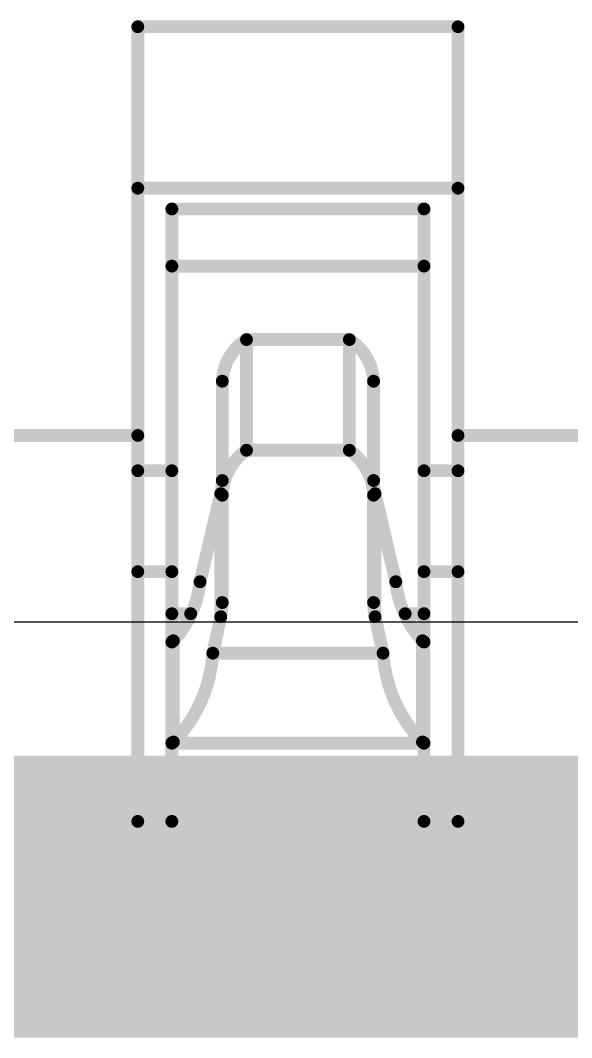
# Model space of a CAD drawing. Header units: inches. Extents: x -11 to 5433, y -4 to 5447.
# Drawn here: x 6.4 to 6.946, y 30.073 to 31.081 of the extents above; entities that cross this region are included whole.
import ezdxf

# ---------------------------------------------------------------- set-up
doc = ezdxf.new("R2010")
doc.units = ezdxf.units.IN
for name, color, linetype in [('Bottom Layer', 5, 'Continuous'), ('Mechanical 4', 56, 'Continuous'), ('Top Layer', 1, 'Continuous')]:
    doc.layers.add(name, color=color, linetype=linetype)

msp = doc.modelspace()

# ---------------------------------------------------------------- linework, layer by layer
at = {"layer": 'Bottom Layer'}
msp.add_line((9.15180796, 30.48476758), (5.61242464, 30.48476758), dxfattribs=at)
msp.add_lwpolyline([(6.0607321, 30.2128428, 0.2794, 0.2794, 0), (7.989765579999999, 30.2128428, 0.2794, 0.2794, 0)], format="xyseb", dxfattribs=at)
at = {"layer": 'Mechanical 4'}
for points in [[(6.516154099999999, 31.07494674, 0.0127, 0.0127, 0), (6.8336541, 31.07494674, 0.0127, 0.0127, 0)], [(6.516154099999999, 30.28744514, 0.0127, 0.0127, 0), (6.516154099999999, 31.07494674, 0.0127, 0.0127, 0)], [(6.8336541, 30.66994628, 0.0127, 0.0127, 0), (6.8336541, 31.07494674, 0.0127, 0.0127, 0)], [(6.516154099999999, 30.91494452, 0.0127, 0.0127, 0), (6.8336541, 30.91494452, 0.0127, 0.0127, 0)], [(6.54990562, 30.89440862, 0.0127, 0.0127, 0), (6.799905119999999, 30.89440862, 0.0127, 0.0127, 0)], [(6.54990562, 30.28744514, 0.0127, 0.0127, 0), (6.54990562, 30.89440862, 0.0127, 0.0127, 0)], [(6.799905119999999, 30.28744514, 0.0127, 0.0127, 0), (6.799905119999999, 30.89440862, 0.0127, 0.0127, 0)], [(6.54990562, 30.83773868, 0.0127, 0.0127, 0), (6.799905119999999, 30.83773868, 0.0127, 0.0127, 0)], [(6.599905519999999, 30.72369522, 0.0127, 0.0127, -0.2473774344944057), (6.6239136, 30.76494482, 0.0127, 0.0127, 0)], [(6.62391614, 30.76494482, 0.0127, 0.0127, 0), (6.7258946, 30.76494482, 0.0127, 0.0127, 0)], [(6.62391614, 30.65528286, 0.0127, 0.0127, 0), (6.62391614, 30.76494482, 0.0127, 0.0127, 0)], [(6.7258946, 30.65528286, 0.0127, 0.0127, 0), (6.7258946, 30.76494482, 0.0127, 0.0127, 0)], [(6.72589714, 30.76494482, 0.0127, 0.0127, -0.2473774344944055), (6.74990522, 30.72369522, 0.0127, 0.0127, 0)], [(6.599905519999999, 30.50434844, 0.0127, 0.0127, 0), (6.599905519999999, 30.72369522, 0.0127, 0.0127, 0)], [(6.74990522, 30.50434844, 0.0127, 0.0127, 0), (6.74990522, 30.72369522, 0.0127, 0.0127, 0)], [(6.1986541, 30.66994628, 0.0127, 0.0127, 0), (6.516154099999999, 30.66994628, 0.0127, 0.0127, 0)], [(6.8336541, 30.66994628, 0.0127, 0.0127, 0), (7.151154099999999, 30.66994628, 0.0127, 0.0127, 0)], [(6.8336541, 30.28744514, 0.0127, 0.0127, 0), (6.8336541, 30.66994628, 0.0127, 0.0127, 0)], [(6.599905519999999, 30.61071348, 0.0127, 0.0127, -0.2374800627721871), (6.6239136, 30.6552854, 0.0127, 0.0127, 0)], [(6.62391614, 30.65528286, 0.0127, 0.0127, 0), (6.7258946, 30.65528286, 0.0127, 0.0127, 0)], [(6.72589714, 30.6552854, 0.0127, 0.0127, -0.2374800627721868), (6.74990522, 30.61071348, 0.0127, 0.0127, 0)], [(6.516154099999999, 30.63494508, 0.0127, 0.0127, 0), (6.54990562, 30.63494508, 0.0127, 0.0127, 0)], [(6.799905119999999, 30.63494508, 0.0127, 0.0127, 0), (6.8336541, 30.63494508, 0.0127, 0.0127, 0)], [(6.599905519999999, 30.62525752, 0.0127, 0.0127, -0.05786385222358645), (6.5983866, 30.61223494, 0.0127, 0.0127, 0)], [(6.751424139999999, 30.61223494, 0.0127, 0.0127, -0.05786385222314867), (6.74990522, 30.62525752, 0.0127, 0.0127, 0)], [(6.5778634, 30.5249453, 0.0127, 0.0127, 0), (6.5983866, 30.61223494, 0.0127, 0.0127, 0)], [(6.5983866, 30.49027684, 0.0127, 0.0127, 0), (6.5983866, 30.61223494, 0.0127, 0.0127, 0)], [(6.751424139999999, 30.61223494, 0.0127, 0.0127, 0), (6.7719448, 30.5249453, 0.0127, 0.0127, 0)], [(6.751424139999999, 30.49027684, 0.0127, 0.0127, 0), (6.751424139999999, 30.61223494, 0.0127, 0.0127, 0)], [(6.516154099999999, 30.53494528, 0.0127, 0.0127, 0), (6.54990562, 30.53494528, 0.0127, 0.0127, 0)], [(6.799905119999999, 30.53494528, 0.0127, 0.0127, 0), (6.8336541, 30.53494528, 0.0127, 0.0127, 0)], [(6.57786594, 30.52494784, 0.0127, 0.0127, -0.1625906327552088), (6.551424539999999, 30.46645418, 0.0127, 0.0127, 0)], [(6.798386199999999, 30.46645418, 0.0127, 0.0127, -0.1625906327552086), (6.7719448, 30.52494784, 0.0127, 0.0127, 0)], [(6.599905519999999, 30.50434844, 0.0127, 0.0127, -0.05365793627952005), (6.5983866, 30.49027684, 0.0127, 0.0127, 0)], [(6.751424139999999, 30.49027684, 0.0127, 0.0127, -0.0536579362795205), (6.74990522, 30.50434844, 0.0127, 0.0127, 0)], [(6.54990562, 30.49328166, 0.0127, 0.0127, 0), (6.568566999999999, 30.49328166, 0.0127, 0.0127, 0)], [(6.78124374, 30.49328166, 0.0127, 0.0127, 0), (6.799905119999999, 30.49328166, 0.0127, 0.0127, 0)], [(6.590532919999999, 30.45417836, 0.0127, 0.0127, 0), (6.5983866, 30.49027684, 0.0127, 0.0127, 0)], [(6.751424139999999, 30.49027684, 0.0127, 0.0127, 0), (6.759277819999999, 30.45417836, 0.0127, 0.0127, 0)], [(6.54990562, 30.46521466, 0.0127, 0.0127, -0.01102176063239347), (6.549941179999999, 30.46530102, 0.0127, 0.0127, 0)], [(6.549941179999999, 30.46530102, 0.0127, 0.0127, -0.02840440632253199), (6.5499869, 30.46538992, 0.0127, 0.0127, 0)], [(6.5499869, 30.46538992, 0.0127, 0.0127, -0.03504147054334777), (6.55005294, 30.46548644, 0.0127, 0.0127, 0)], [(6.55005294, 30.46548644, 0.0127, 0.0127, -0.03231858310785772), (6.550152, 30.46559312, 0.0127, 0.0127, 0)], [(6.550152, 30.46559312, 0.0127, 0.0127, -0.02446223688274633), (6.550289159999999, 30.4657125, 0.0127, 0.0127, 0)], [(6.550291699999999, 30.46570996, 0.0127, 0.0127, -0.01372918962843361), (6.5504695, 30.46584458, 0.0127, 0.0127, 0)], [(6.5504695, 30.46584458, 0.0127, 0.0127, -0.008119992672200803), (6.55068032, 30.46598682, 0.0127, 0.0127, 0)], [(6.550677779999999, 30.46598936, 0.0127, 0.0127, -0.00482063564639492), (6.550913999999999, 30.46613922, 0.0127, 0.0127, 0)], [(6.550913999999999, 30.46613922, 0.0127, 0.0127, 0), (6.551424539999999, 30.46645418, 0.0127, 0.0127, 0)], [(6.551424539999999, 30.36607592, 0.0127, 0.0127, 0), (6.551424539999999, 30.46645418, 0.0127, 0.0127, 0)], [(6.798386199999999, 30.46645418, 0.0127, 0.0127, 0), (6.7986529, 30.46629416, 0.0127, 0.0127, 0)], [(6.798386199999999, 30.36607592, 0.0127, 0.0127, 0), (6.798386199999999, 30.46645418, 0.0127, 0.0127, 0)], [(6.7986529, 30.46629416, 0.0127, 0.0127, 0), (6.79891198, 30.46613414, 0.0127, 0.0127, 0)], [(6.79890944, 30.4661316, 0.0127, 0.0127, -0.006054857880624332), (6.799148199999999, 30.46598174, 0.0127, 0.0127, 0)], [(6.79915074, 30.46598428, 0.0127, 0.0127, -0.01073696926700235), (6.79935648, 30.46584204, 0.0127, 0.0127, 0)], [(6.79935648, 30.4658395, 0.0127, 0.0127, -0.01856237103801897), (6.79952158, 30.4657125, 0.0127, 0.0127, 0)], [(6.79952158, 30.46571504, 0.0127, 0.0127, -0.02338621042652112), (6.79964604, 30.4655982, 0.0127, 0.0127, 0)], [(6.79964604, 30.46559565999999, 0.0127, 0.0127, -0.05432145122504062), (6.79980606, 30.465395, 0.0127, 0.0127, 0)], [(6.799808599999999, 30.46539754, 0.0127, 0.0127, -0.02859688070767076), (6.799907659999999, 30.46521466, 0.0127, 0.0127, 0)], [(6.590532919999999, 30.4541809, 0.0127, 0.0127, -0.1798939642534223), (6.551424539999999, 30.36607592, 0.0127, 0.0127, 0)], [(6.590532919999999, 30.45417836, 0.0127, 0.0127, 0), (6.759277819999999, 30.45417836, 0.0127, 0.0127, 0)], [(6.798386199999999, 30.36607592, 0.0127, 0.0127, -0.1798939642534224), (6.759277819999999, 30.4541809, 0.0127, 0.0127, 0)], [(6.54990562, 30.36514628, 0.0127, 0.0127, -0.0132343093435555), (6.549941179999999, 30.36521231999999, 0.0127, 0.0127, 0)], [(6.54990562, 30.36494562, 0.0127, 0.0127, 0), (6.799905119999999, 30.36494562, 0.0127, 0.0127, 0)], [(6.549941179999999, 30.36521231999999, 0.0127, 0.0127, -0.03268862845439726), (6.5499869, 30.36528089999999, 0.0127, 0.0127, 0)], [(6.5499869, 30.36527582, 0.0127, 0.0127, -0.03744583018069467), (6.55005294, 30.36534948, 0.0127, 0.0127, 0)], [(6.55005294, 30.36534948, 0.0127, 0.0127, -0.03188120483001153), (6.550152, 30.36542822, 0.0127, 0.0127, 0)], [(6.550149459999999, 30.36543076, 0.0127, 0.0127, -0.02261994772324236), (6.550289159999999, 30.3655222, 0.0127, 0.0127, 0)], [(6.550289159999999, 30.36551966, 0.0127, 0.0127, -0.01220889244644077), (6.550466960000001, 30.36561872, 0.0127, 0.0127, 0)], [(6.550466960000001, 30.36561872, 0.0127, 0.0127, -0.007070305453971323), (6.550677779999999, 30.3657254, 0.0127, 0.0127, 0)], [(6.550677779999999, 30.3657254, 0.0127, 0.0127, 0), (6.550913999999999, 30.3658397, 0.0127, 0.0127, 0)], [(6.550913999999999, 30.3658397, 0.0127, 0.0127, 0), (6.551424539999999, 30.36607592, 0.0127, 0.0127, 0)], [(6.798386199999999, 30.36607592, 0.0127, 0.0127, 0), (6.7986529, 30.365954, 0.0127, 0.0127, 0)], [(6.7986529, 30.365954, 0.0127, 0.0127, 0), (6.79891198, 30.36583716, 0.0127, 0.0127, 0)], [(6.79891198, 30.36583716, 0.0127, 0.0127, -0.005205333994061452), (6.79915074, 30.3657254, 0.0127, 0.0127, 0)], [(6.799148199999999, 30.36572286, 0.0127, 0.0127, -0.009375622332638344), (6.79935394, 30.36561618, 0.0127, 0.0127, 0)], [(6.79935394, 30.36561618, 0.0127, 0.0127, -0.01668702493466368), (6.79952158, 30.36551966, 0.0127, 0.0127, 0)], [(6.79952158, 30.36551966, 0.0127, 0.0127, -0.02199391701911994), (6.79964604, 30.3654333, 0.0127, 0.0127, 0)], [(6.7996435, 30.3654333, 0.0127, 0.0127, -0.0267508918691132), (6.79973748, 30.36535456, 0.0127, 0.0127, 0)], [(6.79974002, 30.36535456, 0.0127, 0.0127, -0.02828763803795257), (6.799808599999999, 30.36528344, 0.0127, 0.0127, 0)], [(6.799808599999999, 30.36528344, 0.0127, 0.0127, -0.03260546145711962), (6.799905119999999, 30.36514628, 0.0127, 0.0127, 0)], [(6.516154099999999, 30.28744514, 0.0127, 0.0127, 0), (6.8336541, 30.28744514, 0.0127, 0.0127, 0)]]:
    msp.add_lwpolyline(points, format="xyseb", dxfattribs=at)
for points in [[(6.512979099999999, 31.07494674, 0.00635, 0.00635, 1), (6.5193291, 31.07494674, 0.00635, 0.00635, 1)], [(6.512979099999999, 31.07494674, 0.00635, 0.00635, 1), (6.5193291, 31.07494674, 0.00635, 0.00635, 1)], [(6.8304791, 31.07494674, 0.00635, 0.00635, 1), (6.836829099999999, 31.07494674, 0.00635, 0.00635, 1)], [(6.8304791, 31.07494674, 0.00635, 0.00635, 1), (6.836829099999999, 31.07494674, 0.00635, 0.00635, 1)], [(6.512979099999999, 30.91494452, 0.00635, 0.00635, 1), (6.5193291, 30.91494452, 0.00635, 0.00635, 1)], [(6.8304791, 30.91494452, 0.00635, 0.00635, 1), (6.836829099999999, 30.91494452, 0.00635, 0.00635, 1)], [(6.54673062, 30.89440862, 0.00635, 0.00635, 1), (6.553080619999999, 30.89440862, 0.00635, 0.00635, 1)], [(6.54673062, 30.89440862, 0.00635, 0.00635, 1), (6.553080619999999, 30.89440862, 0.00635, 0.00635, 1)], [(6.796730119999999, 30.89440862, 0.00635, 0.00635, 1), (6.80308012, 30.89440862, 0.00635, 0.00635, 1)], [(6.796730119999999, 30.89440862, 0.00635, 0.00635, 1), (6.80308012, 30.89440862, 0.00635, 0.00635, 1)], [(6.54673062, 30.83773868, 0.00635, 0.00635, 1), (6.553080619999999, 30.83773868, 0.00635, 0.00635, 1)], [(6.796730119999999, 30.83773868, 0.00635, 0.00635, 1), (6.80308012, 30.83773868, 0.00635, 0.00635, 1)], [(6.620738599999999, 30.76494482, 0.00635, 0.00635, 1), (6.6270886, 30.76494482, 0.00635, 0.00635, 1)], [(6.620741139999999, 30.76494482, 0.00635, 0.00635, 1), (6.62709114, 30.76494482, 0.00635, 0.00635, 1)], [(6.620741139999999, 30.76494482, 0.00635, 0.00635, 1), (6.62709114, 30.76494482, 0.00635, 0.00635, 1)], [(6.7227196, 30.76494482, 0.00635, 0.00635, 1), (6.7290696, 30.76494482, 0.00635, 0.00635, 1)], [(6.7227196, 30.76494482, 0.00635, 0.00635, 1), (6.7290696, 30.76494482, 0.00635, 0.00635, 1)], [(6.72272214, 30.76494482, 0.00635, 0.00635, 1), (6.72907214, 30.76494482, 0.00635, 0.00635, 1)], [(6.596730519999999, 30.72369522, 0.00635, 0.00635, 1), (6.60308052, 30.72369522, 0.00635, 0.00635, 1)], [(6.596730519999999, 30.72369522, 0.00635, 0.00635, 1), (6.60308052, 30.72369522, 0.00635, 0.00635, 1)], [(6.74673022, 30.72369522, 0.00635, 0.00635, 1), (6.753080219999999, 30.72369522, 0.00635, 0.00635, 1)], [(6.74673022, 30.72369522, 0.00635, 0.00635, 1), (6.753080219999999, 30.72369522, 0.00635, 0.00635, 1)], [(6.512979099999999, 30.66994628, 0.00635, 0.00635, 1), (6.5193291, 30.66994628, 0.00635, 0.00635, 1)], [(6.8304791, 30.66994628, 0.00635, 0.00635, 1), (6.836829099999999, 30.66994628, 0.00635, 0.00635, 1)], [(6.8304791, 30.66994628, 0.00635, 0.00635, 1), (6.836829099999999, 30.66994628, 0.00635, 0.00635, 1)], [(6.8304791, 30.66994628, 0.00635, 0.00635, 1), (6.836829099999999, 30.66994628, 0.00635, 0.00635, 1)], [(6.620738599999999, 30.6552854, 0.00635, 0.00635, 1), (6.6270886, 30.6552854, 0.00635, 0.00635, 1)], [(6.620741139999999, 30.65528286, 0.00635, 0.00635, 1), (6.62709114, 30.65528286, 0.00635, 0.00635, 1)], [(6.620741139999999, 30.65528286, 0.00635, 0.00635, 1), (6.62709114, 30.65528286, 0.00635, 0.00635, 1)], [(6.7227196, 30.65528286, 0.00635, 0.00635, 1), (6.7290696, 30.65528286, 0.00635, 0.00635, 1)], [(6.7227196, 30.65528286, 0.00635, 0.00635, 1), (6.7290696, 30.65528286, 0.00635, 0.00635, 1)], [(6.72272214, 30.6552854, 0.00635, 0.00635, 1), (6.72907214, 30.6552854, 0.00635, 0.00635, 1)], [(6.512979099999999, 30.63494508, 0.00635, 0.00635, 1), (6.5193291, 30.63494508, 0.00635, 0.00635, 1)], [(6.54673062, 30.63494508, 0.00635, 0.00635, 1), (6.553080619999999, 30.63494508, 0.00635, 0.00635, 1)], [(6.796730119999999, 30.63494508, 0.00635, 0.00635, 1), (6.80308012, 30.63494508, 0.00635, 0.00635, 1)], [(6.8304791, 30.63494508, 0.00635, 0.00635, 1), (6.836829099999999, 30.63494508, 0.00635, 0.00635, 1)], [(6.596730519999999, 30.62525752, 0.00635, 0.00635, 1), (6.60308052, 30.62525752, 0.00635, 0.00635, 1)], [(6.74673022, 30.62525752, 0.00635, 0.00635, 1), (6.753080219999999, 30.62525752, 0.00635, 0.00635, 1)], [(6.5952116, 30.61223494, 0.00635, 0.00635, 1), (6.6015616, 30.61223494, 0.00635, 0.00635, 1)], [(6.5952116, 30.61223494, 0.00635, 0.00635, 1), (6.6015616, 30.61223494, 0.00635, 0.00635, 1)], [(6.5952116, 30.61223494, 0.00635, 0.00635, 1), (6.6015616, 30.61223494, 0.00635, 0.00635, 1)], [(6.74824914, 30.61223494, 0.00635, 0.00635, 1), (6.754599139999999, 30.61223494, 0.00635, 0.00635, 1)], [(6.74824914, 30.61223494, 0.00635, 0.00635, 1), (6.754599139999999, 30.61223494, 0.00635, 0.00635, 1)], [(6.74824914, 30.61223494, 0.00635, 0.00635, 1), (6.754599139999999, 30.61223494, 0.00635, 0.00635, 1)], [(6.596730519999999, 30.61071348, 0.00635, 0.00635, 1), (6.60308052, 30.61071348, 0.00635, 0.00635, 1)], [(6.74673022, 30.61071348, 0.00635, 0.00635, 1), (6.753080219999999, 30.61071348, 0.00635, 0.00635, 1)], [(6.512979099999999, 30.53494528, 0.00635, 0.00635, 1), (6.5193291, 30.53494528, 0.00635, 0.00635, 1)], [(6.54673062, 30.53494528, 0.00635, 0.00635, 1), (6.553080619999999, 30.53494528, 0.00635, 0.00635, 1)], [(6.796730119999999, 30.53494528, 0.00635, 0.00635, 1), (6.80308012, 30.53494528, 0.00635, 0.00635, 1)], [(6.8304791, 30.53494528, 0.00635, 0.00635, 1), (6.836829099999999, 30.53494528, 0.00635, 0.00635, 1)], [(6.5746884, 30.5249453, 0.00635, 0.00635, 1), (6.5810384, 30.5249453, 0.00635, 0.00635, 1)], [(6.57469094, 30.52494784, 0.00635, 0.00635, 1), (6.581040939999999, 30.52494784, 0.00635, 0.00635, 1)], [(6.768769799999999, 30.52494784, 0.00635, 0.00635, 1), (6.7751198, 30.52494784, 0.00635, 0.00635, 1)], [(6.768769799999999, 30.5249453, 0.00635, 0.00635, 1), (6.7751198, 30.5249453, 0.00635, 0.00635, 1)], [(6.596730519999999, 30.50434844, 0.00635, 0.00635, 1), (6.60308052, 30.50434844, 0.00635, 0.00635, 1)], [(6.596730519999999, 30.50434844, 0.00635, 0.00635, 1), (6.60308052, 30.50434844, 0.00635, 0.00635, 1)], [(6.74673022, 30.50434844, 0.00635, 0.00635, 1), (6.753080219999999, 30.50434844, 0.00635, 0.00635, 1)], [(6.74673022, 30.50434844, 0.00635, 0.00635, 1), (6.753080219999999, 30.50434844, 0.00635, 0.00635, 1)], [(6.54673062, 30.49328166, 0.00635, 0.00635, 1), (6.553080619999999, 30.49328166, 0.00635, 0.00635, 1)], [(6.565391999999999, 30.49328166, 0.00635, 0.00635, 1), (6.571742, 30.49328166, 0.00635, 0.00635, 1)], [(6.77806874, 30.49328166, 0.00635, 0.00635, 1), (6.78441874, 30.49328166, 0.00635, 0.00635, 1)], [(6.796730119999999, 30.49328166, 0.00635, 0.00635, 1), (6.80308012, 30.49328166, 0.00635, 0.00635, 1)], [(6.5952116, 30.49027684, 0.00635, 0.00635, 1), (6.6015616, 30.49027684, 0.00635, 0.00635, 1)], [(6.5952116, 30.49027684, 0.00635, 0.00635, 1), (6.6015616, 30.49027684, 0.00635, 0.00635, 1)], [(6.5952116, 30.49027684, 0.00635, 0.00635, 1), (6.6015616, 30.49027684, 0.00635, 0.00635, 1)], [(6.74824914, 30.49027684, 0.00635, 0.00635, 1), (6.754599139999999, 30.49027684, 0.00635, 0.00635, 1)], [(6.74824914, 30.49027684, 0.00635, 0.00635, 1), (6.754599139999999, 30.49027684, 0.00635, 0.00635, 1)], [(6.74824914, 30.49027684, 0.00635, 0.00635, 1), (6.754599139999999, 30.49027684, 0.00635, 0.00635, 1)], [(6.54673062, 30.46521466, 0.00635, 0.00635, 1), (6.553080619999999, 30.46521466, 0.00635, 0.00635, 1)], [(6.54676618, 30.46530102, 0.00635, 0.00635, 1), (6.55311618, 30.46530102, 0.00635, 0.00635, 1)], [(6.54676618, 30.46530102, 0.00635, 0.00635, 1), (6.55311618, 30.46530102, 0.00635, 0.00635, 1)], [(6.5468119, 30.46538992, 0.00635, 0.00635, 1), (6.5531619, 30.46538992, 0.00635, 0.00635, 1)], [(6.5468119, 30.46538992, 0.00635, 0.00635, 1), (6.5531619, 30.46538992, 0.00635, 0.00635, 1)], [(6.54687794, 30.46548644, 0.00635, 0.00635, 1), (6.553227939999999, 30.46548644, 0.00635, 0.00635, 1)], [(6.54687794, 30.46548644, 0.00635, 0.00635, 1), (6.553227939999999, 30.46548644, 0.00635, 0.00635, 1)], [(6.546977, 30.46559312, 0.00635, 0.00635, 1), (6.553326999999999, 30.46559312, 0.00635, 0.00635, 1)], [(6.546977, 30.46559312, 0.00635, 0.00635, 1), (6.553326999999999, 30.46559312, 0.00635, 0.00635, 1)], [(6.54711416, 30.4657125, 0.00635, 0.00635, 1), (6.553464159999999, 30.4657125, 0.00635, 0.00635, 1)], [(6.5471167, 30.46570996, 0.00635, 0.00635, 1), (6.553466699999999, 30.46570996, 0.00635, 0.00635, 1)], [(6.5472945, 30.46584458, 0.00635, 0.00635, 1), (6.5536445, 30.46584458, 0.00635, 0.00635, 1)], [(6.5472945, 30.46584458, 0.00635, 0.00635, 1), (6.5536445, 30.46584458, 0.00635, 0.00635, 1)], [(6.547502779999999, 30.46598936, 0.00635, 0.00635, 1), (6.553852780000001, 30.46598936, 0.00635, 0.00635, 1)], [(6.54750532, 30.46598682, 0.00635, 0.00635, 1), (6.55385532, 30.46598682, 0.00635, 0.00635, 1)], [(6.547738999999999, 30.46613922, 0.00635, 0.00635, 1), (6.554089, 30.46613922, 0.00635, 0.00635, 1)], [(6.547738999999999, 30.46613922, 0.00635, 0.00635, 1), (6.554089, 30.46613922, 0.00635, 0.00635, 1)], [(6.54824954, 30.46645418, 0.00635, 0.00635, 1), (6.554599539999999, 30.46645418, 0.00635, 0.00635, 1)], [(6.54824954, 30.46645418, 0.00635, 0.00635, 1), (6.554599539999999, 30.46645418, 0.00635, 0.00635, 1)], [(6.54824954, 30.46645418, 0.00635, 0.00635, 1), (6.554599539999999, 30.46645418, 0.00635, 0.00635, 1)], [(6.795211199999999, 30.46645418, 0.00635, 0.00635, 1), (6.8015612, 30.46645418, 0.00635, 0.00635, 1)], [(6.795211199999999, 30.46645418, 0.00635, 0.00635, 1), (6.8015612, 30.46645418, 0.00635, 0.00635, 1)], [(6.795211199999999, 30.46645418, 0.00635, 0.00635, 1), (6.8015612, 30.46645418, 0.00635, 0.00635, 1)], [(6.7954779, 30.46629416, 0.00635, 0.00635, 1), (6.801827899999999, 30.46629416, 0.00635, 0.00635, 1)], [(6.7954779, 30.46629416, 0.00635, 0.00635, 1), (6.801827899999999, 30.46629416, 0.00635, 0.00635, 1)], [(6.79573444, 30.4661316, 0.00635, 0.00635, 1), (6.80208444, 30.4661316, 0.00635, 0.00635, 1)], [(6.795736979999999, 30.46613414, 0.00635, 0.00635, 1), (6.802086979999999, 30.46613414, 0.00635, 0.00635, 1)], [(6.7959732, 30.46598174, 0.00635, 0.00635, 1), (6.802323199999999, 30.46598174, 0.00635, 0.00635, 1)], [(6.79597574, 30.46598428, 0.00635, 0.00635, 1), (6.80232574, 30.46598428, 0.00635, 0.00635, 1)], [(6.796181479999999, 30.46584204, 0.00635, 0.00635, 1), (6.80253148, 30.46584204, 0.00635, 0.00635, 1)], [(6.796181479999999, 30.4658395, 0.00635, 0.00635, 1), (6.80253148, 30.4658395, 0.00635, 0.00635, 1)], [(6.79634658, 30.46571504, 0.00635, 0.00635, 1), (6.80269658, 30.46571504, 0.00635, 0.00635, 1)], [(6.79634658, 30.4657125, 0.00635, 0.00635, 1), (6.80269658, 30.4657125, 0.00635, 0.00635, 1)], [(6.79647104, 30.4655982, 0.00635, 0.00635, 1), (6.80282104, 30.4655982, 0.00635, 0.00635, 1)], [(6.79647104, 30.46559565999999, 0.00635, 0.00635, 1), (6.80282104, 30.46559565999999, 0.00635, 0.00635, 1)], [(6.796631059999999, 30.465395, 0.00635, 0.00635, 1), (6.80298106, 30.465395, 0.00635, 0.00635, 1)], [(6.796633599999999, 30.46539754, 0.00635, 0.00635, 1), (6.8029836, 30.46539754, 0.00635, 0.00635, 1)], [(6.796732659999999, 30.46521466, 0.00635, 0.00635, 1), (6.80308266, 30.46521466, 0.00635, 0.00635, 1)], [(6.58735792, 30.4541809, 0.00635, 0.00635, 1), (6.59370792, 30.4541809, 0.00635, 0.00635, 1)], [(6.58735792, 30.45417836, 0.00635, 0.00635, 1), (6.59370792, 30.45417836, 0.00635, 0.00635, 1)], [(6.58735792, 30.45417836, 0.00635, 0.00635, 1), (6.59370792, 30.45417836, 0.00635, 0.00635, 1)], [(6.75610282, 30.4541809, 0.00635, 0.00635, 1), (6.762452819999999, 30.4541809, 0.00635, 0.00635, 1)], [(6.75610282, 30.45417836, 0.00635, 0.00635, 1), (6.762452819999999, 30.45417836, 0.00635, 0.00635, 1)], [(6.75610282, 30.45417836, 0.00635, 0.00635, 1), (6.762452819999999, 30.45417836, 0.00635, 0.00635, 1)], [(6.54673062, 30.36514628, 0.00635, 0.00635, 1), (6.553080619999999, 30.36514628, 0.00635, 0.00635, 1)], [(6.54673062, 30.36494562, 0.00635, 0.00635, 1), (6.553080619999999, 30.36494562, 0.00635, 0.00635, 1)], [(6.54676618, 30.36521231999999, 0.00635, 0.00635, 1), (6.55311618, 30.36521231999999, 0.00635, 0.00635, 1)], [(6.54676618, 30.36521231999999, 0.00635, 0.00635, 1), (6.55311618, 30.36521231999999, 0.00635, 0.00635, 1)], [(6.5468119, 30.36528089999999, 0.00635, 0.00635, 1), (6.5531619, 30.36528089999999, 0.00635, 0.00635, 1)], [(6.5468119, 30.36527582, 0.00635, 0.00635, 1), (6.5531619, 30.36527582, 0.00635, 0.00635, 1)], [(6.54687794, 30.36534948, 0.00635, 0.00635, 1), (6.553227939999999, 30.36534948, 0.00635, 0.00635, 1)], [(6.54687794, 30.36534948, 0.00635, 0.00635, 1), (6.553227939999999, 30.36534948, 0.00635, 0.00635, 1)], [(6.546974459999999, 30.36543076, 0.00635, 0.00635, 1), (6.553324459999999, 30.36543076, 0.00635, 0.00635, 1)], [(6.546977, 30.36542822, 0.00635, 0.00635, 1), (6.553326999999999, 30.36542822, 0.00635, 0.00635, 1)], [(6.54711416, 30.3655222, 0.00635, 0.00635, 1), (6.553464159999999, 30.3655222, 0.00635, 0.00635, 1)], [(6.54711416, 30.36551966, 0.00635, 0.00635, 1), (6.553464159999999, 30.36551966, 0.00635, 0.00635, 1)], [(6.547291959999999, 30.36561872, 0.00635, 0.00635, 1), (6.55364196, 30.36561872, 0.00635, 0.00635, 1)], [(6.547291959999999, 30.36561872, 0.00635, 0.00635, 1), (6.55364196, 30.36561872, 0.00635, 0.00635, 1)], [(6.547502779999999, 30.3657254, 0.00635, 0.00635, 1), (6.553852780000001, 30.3657254, 0.00635, 0.00635, 1)], [(6.547502779999999, 30.3657254, 0.00635, 0.00635, 1), (6.553852780000001, 30.3657254, 0.00635, 0.00635, 1)], [(6.547738999999999, 30.3658397, 0.00635, 0.00635, 1), (6.554089, 30.3658397, 0.00635, 0.00635, 1)], [(6.547738999999999, 30.3658397, 0.00635, 0.00635, 1), (6.554089, 30.3658397, 0.00635, 0.00635, 1)], [(6.54824954, 30.36607592, 0.00635, 0.00635, 1), (6.554599539999999, 30.36607592, 0.00635, 0.00635, 1)], [(6.54824954, 30.36607592, 0.00635, 0.00635, 1), (6.554599539999999, 30.36607592, 0.00635, 0.00635, 1)], [(6.54824954, 30.36607592, 0.00635, 0.00635, 1), (6.554599539999999, 30.36607592, 0.00635, 0.00635, 1)], [(6.795211199999999, 30.36607592, 0.00635, 0.00635, 1), (6.8015612, 30.36607592, 0.00635, 0.00635, 1)], [(6.795211199999999, 30.36607592, 0.00635, 0.00635, 1), (6.8015612, 30.36607592, 0.00635, 0.00635, 1)], [(6.795211199999999, 30.36607592, 0.00635, 0.00635, 1), (6.8015612, 30.36607592, 0.00635, 0.00635, 1)], [(6.7954779, 30.365954, 0.00635, 0.00635, 1), (6.801827899999999, 30.365954, 0.00635, 0.00635, 1)], [(6.7954779, 30.365954, 0.00635, 0.00635, 1), (6.801827899999999, 30.365954, 0.00635, 0.00635, 1)], [(6.795736979999999, 30.36583716, 0.00635, 0.00635, 1), (6.802086979999999, 30.36583716, 0.00635, 0.00635, 1)], [(6.795736979999999, 30.36583716, 0.00635, 0.00635, 1), (6.802086979999999, 30.36583716, 0.00635, 0.00635, 1)], [(6.7959732, 30.36572286, 0.00635, 0.00635, 1), (6.802323199999999, 30.36572286, 0.00635, 0.00635, 1)], [(6.79597574, 30.3657254, 0.00635, 0.00635, 1), (6.80232574, 30.3657254, 0.00635, 0.00635, 1)], [(6.796178939999999, 30.36561618, 0.00635, 0.00635, 1), (6.802528939999999, 30.36561618, 0.00635, 0.00635, 1)], [(6.796178939999999, 30.36561618, 0.00635, 0.00635, 1), (6.802528939999999, 30.36561618, 0.00635, 0.00635, 1)], [(6.79634658, 30.36551966, 0.00635, 0.00635, 1), (6.80269658, 30.36551966, 0.00635, 0.00635, 1)], [(6.79634658, 30.36551966, 0.00635, 0.00635, 1), (6.80269658, 30.36551966, 0.00635, 0.00635, 1)], [(6.7964685, 30.3654333, 0.00635, 0.00635, 1), (6.8028185, 30.3654333, 0.00635, 0.00635, 1)], [(6.79647104, 30.3654333, 0.00635, 0.00635, 1), (6.80282104, 30.3654333, 0.00635, 0.00635, 1)], [(6.79656248, 30.36535456, 0.00635, 0.00635, 1), (6.80291248, 30.36535456, 0.00635, 0.00635, 1)], [(6.79656502, 30.36535456, 0.00635, 0.00635, 1), (6.802915019999999, 30.36535456, 0.00635, 0.00635, 1)], [(6.796633599999999, 30.36528344, 0.00635, 0.00635, 1), (6.8029836, 30.36528344, 0.00635, 0.00635, 1)], [(6.796633599999999, 30.36528344, 0.00635, 0.00635, 1), (6.8029836, 30.36528344, 0.00635, 0.00635, 1)], [(6.796730119999999, 30.36514628, 0.00635, 0.00635, 1), (6.80308012, 30.36514628, 0.00635, 0.00635, 1)], [(6.796730119999999, 30.36494562, 0.00635, 0.00635, 1), (6.80308012, 30.36494562, 0.00635, 0.00635, 1)], [(6.512979099999999, 30.28744514, 0.00635, 0.00635, 1), (6.5193291, 30.28744514, 0.00635, 0.00635, 1)], [(6.512979099999999, 30.28744514, 0.00635, 0.00635, 1), (6.5193291, 30.28744514, 0.00635, 0.00635, 1)], [(6.54673062, 30.28744514, 0.00635, 0.00635, 1), (6.553080619999999, 30.28744514, 0.00635, 0.00635, 1)], [(6.796730119999999, 30.28744514, 0.00635, 0.00635, 1), (6.80308012, 30.28744514, 0.00635, 0.00635, 1)], [(6.8304791, 30.28744514, 0.00635, 0.00635, 1), (6.836829099999999, 30.28744514, 0.00635, 0.00635, 1)], [(6.8304791, 30.28744514, 0.00635, 0.00635, 1), (6.836829099999999, 30.28744514, 0.00635, 0.00635, 1)]]:
    msp.add_lwpolyline(points, format="xyseb", close=True, dxfattribs=at)
at = {"layer": 'Top Layer'}
msp.add_line((9.15180796, 30.48476758), (5.61242464, 30.48476758), dxfattribs=at)
msp.add_lwpolyline([(5.34190194, 30.2128428, 0.2794, 0.2794, 0), (13.88064534, 30.2128428, 0.2794, 0.2794, 0)], format="xyseb", dxfattribs=at)

doc.saveas('drawing.dxf')
